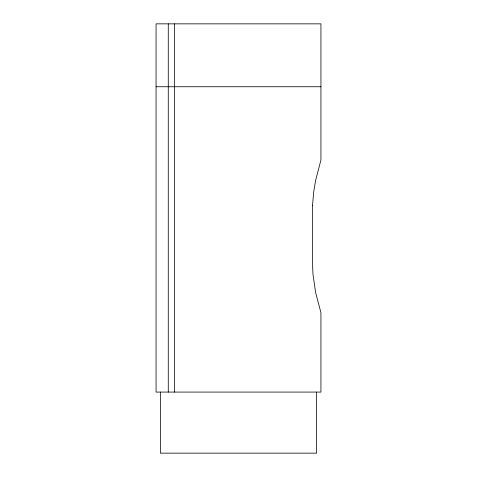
<?xml version="1.0" encoding="UTF-8"?>
<svg xmlns="http://www.w3.org/2000/svg" width="477" height="477" viewBox="0 0 477 477"><rect width="100%" height="100%" fill="white"/><g stroke="black" fill="none" stroke-linecap="round" stroke-linejoin="round"><path stroke-width="0.72" d="M156.062 86.748L174.379 86.748M174.606 86.748L320.938 86.748M316.639 392.082L316.639 453.15L160.361 453.15L160.361 392.082M174.379 23.85L174.379 392.082M168.274 23.85L168.274 392.082M312.542 205.211L312.393 260.841L312.972 274.275L315.607 292.437L320.938 312.745L320.938 392.082L156.062 392.082L156.062 23.85L320.938 23.85L320.938 160.081L315.607 180.389L313.675 192.124L312.542 205.211"/></g></svg>
